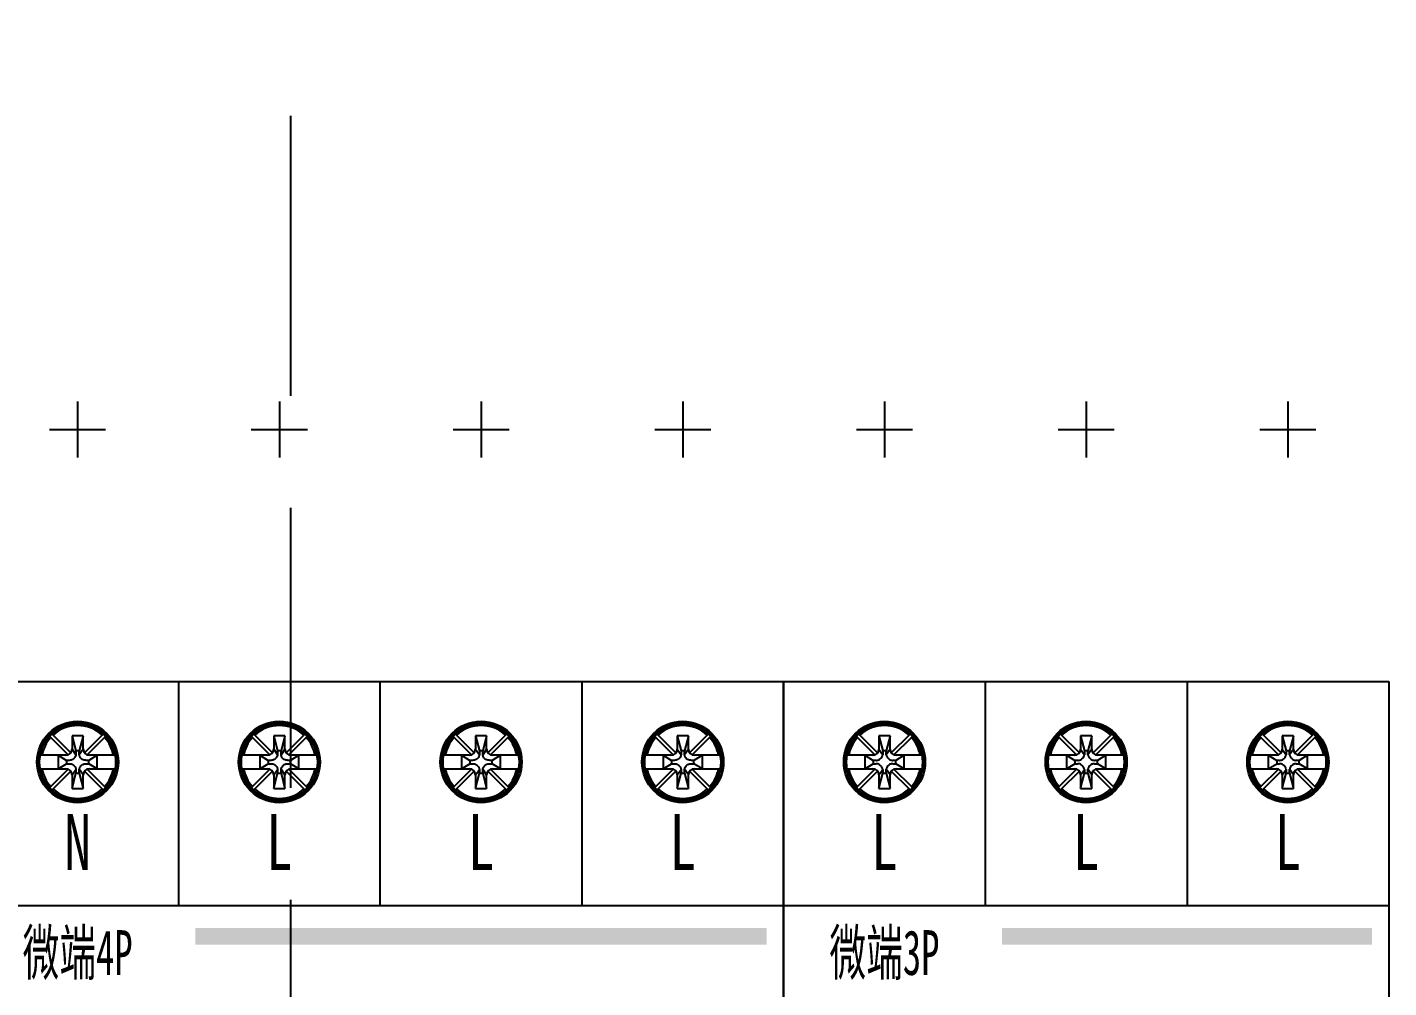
# Model space of a CAD drawing. Extents: x 1408835 to 1409435, y 398681 to 399681.
# Drawn here: x 1409111.3 to 1409232.8, y 398902.7 to 398988.5 of the extents above; entities that cross this region are included whole.
import ezdxf
from ezdxf.enums import TextEntityAlignment as Align

# ---------------------------------------------------------------- set-up
doc = ezdxf.new("R2010")
doc.units = 0
doc.header["$MEASUREMENT"] = 0
doc.linetypes.add('LYJS-XX', pattern=[0.35, 0.25, -0.1])
doc.layers.add('LY-JS-BJ', color=7, linetype='Continuous')
doc.styles.add('LY-SJ-元器件', font='', dxfattribs={"width": 0.6, "height": 4})
doc.styles.get('LY-SJ-元器件').set_extended_font_data('SimSun')

# ---------------------------------------------------------------- blocks, each defined once
blk = doc.blocks.new('微端3P-54mm-2022.1')
h = blk.add_hatch(color=3)
h.dxf.hatch_style = 1
h.paths.add_polyline_path([(52.5, 19), (52.5, 20.5), (19.5, 20.5), (19.5, 19)])
at = {"color": 1}
for p, q in [((9, 67.5), (9, 62.5)), ((27, 67.5), (27, 62.5)), ((45, 67.5), (45, 62.5)), ((6.5, 65), (11.5, 65)), ((24.5, 65), (29.5, 65)), ((42.5, 65), (47.5, 65))]:
    blk.add_line(p, q, dxfattribs=at)
at = {"color": 0}
for p, q in [((0, -42.5), (0, 42.5)), ((0, 42.5), (54, 42.5)), ((18, 42.5), (18, 22.5)), ((36, 42.5), (36, 22.5)), ((54, 42.5), (54, -42.5)), ((0, 22.5), (54, 22.5))]:
    blk.add_line(p, q, dxfattribs=at)
at = {"color": 0, "linetype": 'Continuous', "lineweight": 25}
for p, q in [((6.7, 37.82), (6.49, 37.61)), ((6.81, 37.71), (6.7, 37.82)), ((8.39, 36.13), (6.81, 37.71)), ((11.19, 37.71), (9.61, 36.13)), ((11.3, 37.82), (11.19, 37.71)), ((11.51, 37.61), (11.3, 37.82)), ((24.7, 37.82), (24.49, 37.61)), ((24.81, 37.71), (24.7, 37.82)), ((26.39, 36.13), (24.81, 37.71)), ((29.19, 37.71), (27.61, 36.13)), ((29.3, 37.82), (29.19, 37.71)), ((29.51, 37.61), (29.3, 37.82)), ((42.7, 37.82), (42.49, 37.61)), ((42.81, 37.71), (42.7, 37.82)), ((44.39, 36.13), (42.81, 37.71)), ((47.19, 37.71), (45.61, 36.13)), ((47.3, 37.82), (47.19, 37.71)), ((47.51, 37.61), (47.3, 37.82)), ((6.49, 37.61), (6.6, 37.5)), ((6.6, 37.5), (8.15, 35.95)), ((8.5, 37.66), (8.5, 36.46)), ((8.5, 37.66), (8.85, 36.31)), ((9.5, 37.66), (8.5, 37.66)), ((8.5, 36.46), (8.85, 35.96)), ((9.5, 37.66), (9.15, 36.31)), ((9.5, 36.46), (9.15, 35.96)), ((9.5, 36.46), (9.5, 37.66)), ((9.85, 35.95), (11.4, 37.5)), ((11.4, 37.5), (11.51, 37.61)), ((24.49, 37.61), (24.6, 37.5)), ((24.6, 37.5), (26.15, 35.95)), ((27.5, 37.66), (26.5, 37.66)), ((26.5, 37.66), (26.5, 36.46)), ((26.5, 37.66), (26.85, 36.31)), ((26.5, 36.46), (26.85, 35.96)), ((27.5, 37.66), (27.15, 36.31)), ((27.5, 36.46), (27.15, 35.96)), ((27.5, 36.46), (27.5, 37.66)), ((27.85, 35.95), (29.4, 37.5)), ((29.4, 37.5), (29.51, 37.61)), ((42.49, 37.61), (42.6, 37.5)), ((42.6, 37.5), (44.15, 35.95)), ((44.5, 37.66), (44.85, 36.31)), ((45.5, 37.66), (44.5, 37.66)), ((44.5, 37.66), (44.5, 36.46)), ((44.5, 36.46), (44.85, 35.96)), ((45.5, 37.66), (45.15, 36.31)), ((45.5, 36.46), (45.15, 35.96)), ((45.5, 36.46), (45.5, 37.66)), ((45.85, 35.95), (47.4, 37.5)), ((47.4, 37.5), (47.51, 37.61)), ((7.95, 35.91), (5.59, 35.91)), ((7.25, 35.91), (7.25, 34.71)), ((7.25, 35.91), (8, 35.46)), ((8, 35.46), (8, 35.16)), ((8.25, 35.46), (8, 35.46)), ((9.15, 36.31), (8.85, 36.31)), ((8.85, 36.31), (8.85, 35.96)), ((9.15, 35.96), (9.15, 36.31)), ((10, 35.46), (9.75, 35.46)), ((10.75, 35.91), (10, 35.46)), ((10, 35.16), (10, 35.46)), ((12.42, 35.91), (10.05, 35.91)), ((10.75, 34.71), (10.75, 35.91)), ((25.95, 35.91), (23.59, 35.91)), ((25.25, 35.91), (25.25, 34.71)), ((25.25, 35.91), (26, 35.46)), ((26, 35.46), (26, 35.16)), ((26.25, 35.46), (26, 35.46)), ((26.85, 36.31), (26.85, 35.96)), ((27.15, 36.31), (26.85, 36.31)), ((27.15, 35.96), (27.15, 36.31)), ((28, 35.46), (27.75, 35.46)), ((28.75, 35.91), (28, 35.46)), ((28, 35.16), (28, 35.46)), ((30.42, 35.91), (28.05, 35.91)), ((28.75, 34.71), (28.75, 35.91)), ((43.95, 35.91), (41.59, 35.91)), ((43.25, 35.91), (43.25, 34.71)), ((43.25, 35.91), (44, 35.46)), ((44, 35.46), (44, 35.16)), ((44.25, 35.46), (44, 35.46)), ((44.85, 36.31), (44.85, 35.96)), ((45.15, 36.31), (44.85, 36.31)), ((45.15, 35.96), (45.15, 36.31)), ((46, 35.46), (45.75, 35.46)), ((46.75, 35.91), (46, 35.46)), ((46, 35.16), (46, 35.46)), ((48.42, 35.91), (46.05, 35.91)), ((46.75, 34.71), (46.75, 35.91)), ((5.58, 34.71), (7.95, 34.71)), ((8.15, 34.67), (6.6, 33.12)), ((6.81, 32.91), (8.39, 34.49)), ((7.25, 34.71), (8, 35.16)), ((8, 35.16), (8.25, 35.16)), ((8.5, 34.16), (8.85, 34.65)), ((8.5, 32.96), (8.85, 34.31)), ((8.5, 34.16), (8.5, 32.96)), ((8.85, 34.65), (8.85, 34.31)), ((8.85, 34.31), (9.15, 34.31)), ((9.5, 34.16), (9.15, 34.66)), ((9.15, 34.31), (9.15, 34.66)), ((9.15, 34.31), (9.5, 32.96)), ((9.5, 32.96), (9.5, 34.16)), ((9.61, 34.49), (11.19, 32.91)), ((9.75, 35.16), (10, 35.16)), ((11.4, 33.12), (9.85, 34.67)), ((10.75, 34.71), (10, 35.16)), ((10.05, 34.71), (12.41, 34.71)), ((23.58, 34.71), (25.95, 34.71)), ((26.15, 34.67), (24.6, 33.12)), ((24.81, 32.91), (26.39, 34.49)), ((25.25, 34.71), (26, 35.16)), ((26, 35.16), (26.25, 35.16)), ((26.5, 34.16), (26.85, 34.65)), ((26.5, 32.96), (26.85, 34.31)), ((26.5, 34.16), (26.5, 32.96)), ((26.85, 34.65), (26.85, 34.31)), ((26.85, 34.31), (27.15, 34.31)), ((27.15, 34.31), (27.15, 34.66)), ((27.5, 34.16), (27.15, 34.66)), ((27.15, 34.31), (27.5, 32.96)), ((27.5, 32.96), (27.5, 34.16)), ((27.61, 34.49), (29.19, 32.91)), ((27.75, 35.16), (28, 35.16)), ((29.4, 33.12), (27.85, 34.67)), ((28.75, 34.71), (28, 35.16)), ((28.05, 34.71), (30.41, 34.71)), ((41.58, 34.71), (43.95, 34.71)), ((44.15, 34.67), (42.6, 33.12)), ((42.81, 32.91), (44.39, 34.49)), ((43.25, 34.71), (44, 35.16)), ((44, 35.16), (44.25, 35.16)), ((44.5, 34.16), (44.85, 34.65)), ((44.5, 32.96), (44.85, 34.31)), ((44.5, 34.16), (44.5, 32.96)), ((44.85, 34.65), (44.85, 34.31)), ((44.85, 34.31), (45.15, 34.31)), ((45.15, 34.31), (45.15, 34.66)), ((45.5, 34.16), (45.15, 34.66)), ((45.15, 34.31), (45.5, 32.96)), ((45.5, 32.96), (45.5, 34.16)), ((45.61, 34.49), (47.19, 32.91)), ((45.75, 35.16), (46, 35.16)), ((47.4, 33.12), (45.85, 34.67)), ((46.75, 34.71), (46, 35.16)), ((46.05, 34.71), (48.41, 34.71)), ((6.6, 33.12), (6.49, 33.01)), ((6.49, 33.01), (6.7, 32.8)), ((6.7, 32.8), (6.81, 32.91)), ((8.5, 32.96), (9.5, 32.96)), ((11.19, 32.91), (11.3, 32.8)), ((11.3, 32.8), (11.51, 33.01)), ((11.51, 33.01), (11.4, 33.12)), ((24.6, 33.12), (24.49, 33.01)), ((24.49, 33.01), (24.7, 32.8)), ((24.7, 32.8), (24.81, 32.91)), ((26.5, 32.96), (27.5, 32.96)), ((29.19, 32.91), (29.3, 32.8)), ((29.3, 32.8), (29.51, 33.01)), ((29.51, 33.01), (29.4, 33.12)), ((42.6, 33.12), (42.49, 33.01)), ((42.49, 33.01), (42.7, 32.8)), ((42.7, 32.8), (42.81, 32.91)), ((44.5, 32.96), (45.5, 32.96)), ((47.19, 32.91), (47.3, 32.8)), ((47.3, 32.8), (47.51, 33.01)), ((47.51, 33.01), (47.4, 33.12)), ((9, 31.81), (9, 32.06)), ((27, 31.81), (27, 32.06)), ((45, 31.81), (45, 32.06))]:
    blk.add_line(p, q, dxfattribs=at)
at = {"color": 0}
for centre, radius in [((9, 35.31), 3.64), ((27, 35.31), 3.64), ((45, 35.31), 3.64), ((9, 35.31), 3.39), ((27, 35.31), 3.39), ((45, 35.31), 3.39)]:
    blk.add_circle(centre, radius, dxfattribs=at)
at = {"color": 0, "linetype": 'Continuous', "lineweight": 25}
for centre in [(9, 35.31), (27, 35.31), (45, 35.31)]:
    blk.add_circle(centre, 3.5, dxfattribs=at)
for centre, radius, start, end in [((9, 35.31), 3.25, 47.6454, 132.3546), ((27, 35.31), 3.25, 47.6454, 132.3546), ((45, 35.31), 3.25, 47.6454, 132.3546), ((9, 35.31), 3.25, 137.6454, 169.3613), ((7.95, 36.46), 0.552, 270, 360), ((10.05, 36.46), 0.552, 180, 270), ((9, 35.31), 3.25, 10.6387, 42.3546), ((27, 35.31), 3.25, 137.6454, 169.3613), ((25.95, 36.46), 0.552, 270, 360), ((28.05, 36.46), 0.552, 180, 270), ((27, 35.31), 3.25, 10.6387, 42.3546), ((45, 35.31), 3.25, 137.6454, 169.3613), ((43.95, 36.46), 0.552, 270, 360), ((46.05, 36.46), 0.552, 180, 270), ((45, 35.31), 3.25, 10.6387, 42.3546), ((8.06, 37.76), 2.31, 274.6869, 276.011), ((8.18, 36.73), 1.27, 275.7409, 278.1372), ((8.25, 36.21), 0.747, 278.1332, 282.1859), ((8.31, 35.96), 0.494, 282.0203, 298.836), ((8.23, 36.09), 0.641, 299.0084, 316.9423), ((8.33, 36), 0.506, 316.5183, 337.4465), ((8.03, 36.13), 0.834, 337.6013, 343.0532), ((6.62, 36.56), 2.31, 342.9388, 344.9228), ((11.38, 36.56), 2.31, 195.0773, 196.4013), ((10.39, 36.26), 1.27, 196.1312, 198.5273), ((9.89, 36.09), 0.747, 198.5233, 202.5755), ((9.65, 35.99), 0.49, 202.3673, 217.7617), ((9.77, 36.09), 0.636, 218.1132, 238.5766), ((9.7, 35.97), 0.5, 238.269, 257.922), ((9.77, 36.3), 0.834, 257.9903, 263.442), ((9.94, 37.76), 2.31, 263.3277, 265.3115), ((26.06, 37.76), 2.31, 274.6869, 276.011), ((26.18, 36.73), 1.27, 275.7409, 278.1372), ((26.25, 36.21), 0.747, 278.1332, 282.1859), ((26.31, 35.96), 0.494, 282.0203, 298.836), ((26.23, 36.09), 0.641, 299.0084, 316.9423), ((26.33, 36), 0.506, 316.5183, 337.4465), ((26.03, 36.13), 0.834, 337.6013, 343.0532), ((24.62, 36.56), 2.31, 342.9388, 344.9228), ((29.38, 36.56), 2.31, 195.0773, 196.4013), ((28.39, 36.26), 1.27, 196.1312, 198.5273), ((27.89, 36.09), 0.747, 198.5233, 202.5755), ((27.65, 35.99), 0.49, 202.3673, 217.7617), ((27.77, 36.09), 0.636, 218.1132, 238.5766), ((27.7, 35.97), 0.5, 238.269, 257.922), ((27.77, 36.3), 0.834, 257.9903, 263.442), ((27.94, 37.76), 2.31, 263.3277, 265.3115), ((44.06, 37.76), 2.31, 274.6869, 276.011), ((44.18, 36.73), 1.27, 275.7409, 278.1372), ((44.25, 36.21), 0.747, 278.1332, 282.1859), ((44.31, 35.96), 0.494, 282.0203, 298.836), ((44.23, 36.09), 0.641, 299.0084, 316.9423), ((44.33, 36), 0.506, 316.5183, 337.4465), ((44.03, 36.13), 0.834, 337.6013, 343.0532), ((42.62, 36.56), 2.31, 342.9388, 344.9228), ((47.38, 36.56), 2.31, 195.0773, 196.4013), ((46.39, 36.26), 1.27, 196.1312, 198.5273), ((45.89, 36.09), 0.747, 198.5233, 202.5755), ((45.65, 35.99), 0.49, 202.3673, 217.7617), ((45.77, 36.09), 0.636, 218.1132, 238.5766), ((45.7, 35.97), 0.5, 238.269, 257.922), ((45.77, 36.3), 0.834, 257.9903, 263.442), ((45.94, 37.76), 2.31, 263.3277, 265.3115), ((9, 35.31), 3.25, 190.6387, 222.3546), ((7.95, 34.16), 0.552, 0, 90), ((8.06, 32.85), 2.31, 83.234, 85.2255), ((8.23, 34.32), 0.834, 77.8753, 83.3489), ((8.3, 34.65), 0.5, 58.0737, 77.8061), ((8.23, 34.53), 0.636, 37.8376, 58.3835), ((8.35, 34.62), 0.49, 22.029, 37.4855), ((8.11, 34.52), 0.747, 18.1694, 22.2379), ((7.61, 34.36), 1.27, 15.7681, 18.1735), ((6.61, 34.07), 2.31, 14.7102, 16.0393), ((11.38, 34.06), 2.31, 162.9388, 164.9228), ((9.97, 34.49), 0.834, 157.6013, 163.0532), ((9.67, 34.62), 0.506, 136.5183, 157.4465), ((9.77, 34.53), 0.641, 119.0082, 136.9423), ((9.69, 34.65), 0.494, 102.021, 118.8359), ((10.05, 34.16), 0.552, 90, 180), ((9.75, 34.41), 0.747, 98.1342, 102.1867), ((9.82, 33.89), 1.27, 95.7421, 98.1383), ((9.94, 32.85), 2.31, 94.6881, 96.0122), ((9, 35.31), 3.25, 317.6454, 349.3613), ((27, 35.31), 3.25, 190.6387, 222.3546), ((25.95, 34.16), 0.552, 0, 90), ((26.06, 32.85), 2.31, 83.234, 85.2255), ((26.23, 34.32), 0.834, 77.8753, 83.3489), ((26.3, 34.65), 0.5, 58.0737, 77.8061), ((26.23, 34.53), 0.636, 37.8376, 58.3835), ((26.35, 34.62), 0.49, 22.029, 37.4855), ((26.11, 34.52), 0.747, 18.1694, 22.2379), ((25.61, 34.36), 1.27, 15.7681, 18.1735), ((24.61, 34.07), 2.31, 14.7102, 16.0393), ((29.38, 34.06), 2.31, 162.9388, 164.9228), ((27.97, 34.49), 0.834, 157.6013, 163.0532), ((27.67, 34.62), 0.506, 136.5183, 157.4465), ((27.77, 34.53), 0.641, 119.0082, 136.9423), ((27.69, 34.65), 0.494, 102.021, 118.8359), ((28.05, 34.16), 0.552, 90, 180), ((27.75, 34.41), 0.747, 98.1342, 102.1867), ((27.82, 33.89), 1.27, 95.7421, 98.1383), ((27.94, 32.85), 2.31, 94.6881, 96.0122), ((27, 35.31), 3.25, 317.6454, 349.3613), ((45, 35.31), 3.25, 190.6387, 222.3546), ((43.95, 34.16), 0.552, 0, 90), ((44.06, 32.85), 2.31, 83.234, 85.2255), ((44.23, 34.32), 0.834, 77.8753, 83.3489), ((44.3, 34.65), 0.5, 58.0737, 77.8061), ((44.23, 34.53), 0.636, 37.8376, 58.3835), ((44.35, 34.62), 0.49, 22.029, 37.4855), ((44.11, 34.52), 0.747, 18.1694, 22.2379), ((43.61, 34.36), 1.27, 15.7681, 18.1735), ((42.61, 34.07), 2.31, 14.7102, 16.0393), ((47.38, 34.06), 2.31, 162.9388, 164.9228), ((45.97, 34.49), 0.834, 157.6013, 163.0532), ((45.67, 34.62), 0.506, 136.5183, 157.4465), ((45.77, 34.53), 0.641, 119.0082, 136.9423), ((45.69, 34.65), 0.494, 102.021, 118.8359), ((46.05, 34.16), 0.552, 90, 180), ((45.75, 34.41), 0.747, 98.1342, 102.1867), ((45.82, 33.89), 1.27, 95.7421, 98.1383), ((45.94, 32.85), 2.31, 94.6881, 96.0122), ((45, 35.31), 3.25, 317.6454, 349.3613), ((9, 35.31), 3.25, 227.6454, 312.3546), ((27, 35.31), 3.25, 227.6454, 312.3546), ((45, 35.31), 3.25, 227.6454, 312.3546)]:
    blk.add_arc(centre, radius, start, end, dxfattribs=at)
at = {"color": 0, "style": 'LY-SJ-元器件', "width": 0.7}
for p in [(9, 28.16), (27, 28.16), (45, 28.16)]:
    blk.add_text('L', height=5, dxfattribs=at).set_placement(p, align=Align.MIDDLE)
at = {"color": 1, "style": 'LY-SJ-元器件', "width": 0.6}
blk.add_text('微端3P', height=4, dxfattribs=at).set_placement((9, 18.37), align=Align.MIDDLE)
blk = doc.blocks.new('微端4P-72mm-2022.1')
h = blk.add_hatch(color=3)
h.dxf.hatch_style = 1
h.paths.add_polyline_path([(70.5, 19), (70.5, 20.5), (19.5, 20.5), (19.5, 19)])
at = {"color": 1}
for p, q in [((9, 67.5), (9, 62.5)), ((27, 67.5), (27, 62.5)), ((45, 67.5), (45, 62.5)), ((63, 67.5), (63, 62.5)), ((6.5, 65), (11.5, 65)), ((24.5, 65), (29.5, 65)), ((42.5, 65), (47.5, 65)), ((60.5, 65), (65.5, 65))]:
    blk.add_line(p, q, dxfattribs=at)
at = {"color": 0}
for p, q in [((0, 42.5), (72, 42.5)), ((18, 42.5), (18, 22.5)), ((36, 22.5), (36, 42.5)), ((54, 42.5), (54, 22.5)), ((72, 42.5), (72, -42.5)), ((0, 22.5), (72, 22.5))]:
    blk.add_line(p, q, dxfattribs=at)
at = {"color": 0, "linetype": 'Continuous', "lineweight": 25}
for p, q in [((6.7, 37.82), (6.49, 37.61)), ((6.81, 37.71), (6.7, 37.82)), ((8.39, 36.13), (6.81, 37.71)), ((11.19, 37.71), (9.61, 36.13)), ((11.3, 37.82), (11.19, 37.71)), ((11.51, 37.61), (11.3, 37.82)), ((24.7, 37.82), (24.49, 37.61)), ((24.81, 37.71), (24.7, 37.82)), ((26.39, 36.13), (24.81, 37.71)), ((29.19, 37.71), (27.61, 36.13)), ((29.3, 37.82), (29.19, 37.71)), ((29.51, 37.61), (29.3, 37.82)), ((42.7, 37.82), (42.49, 37.61)), ((42.81, 37.71), (42.7, 37.82)), ((44.39, 36.13), (42.81, 37.71)), ((47.19, 37.71), (45.61, 36.13)), ((47.3, 37.82), (47.19, 37.71)), ((47.51, 37.61), (47.3, 37.82)), ((60.7, 37.82), (60.49, 37.61)), ((60.81, 37.71), (60.7, 37.82)), ((62.39, 36.13), (60.81, 37.71)), ((65.19, 37.71), (63.61, 36.13)), ((65.3, 37.82), (65.19, 37.71)), ((65.51, 37.61), (65.3, 37.82)), ((6.49, 37.61), (6.6, 37.5)), ((6.6, 37.5), (8.15, 35.95)), ((9.5, 37.66), (8.5, 37.66)), ((8.5, 37.66), (8.5, 36.46)), ((8.5, 37.66), (8.85, 36.31)), ((8.5, 36.46), (8.85, 35.96)), ((9.5, 37.66), (9.15, 36.31)), ((9.5, 36.46), (9.15, 35.96)), ((9.5, 36.46), (9.5, 37.66)), ((9.85, 35.95), (11.4, 37.5)), ((11.4, 37.5), (11.51, 37.61)), ((24.49, 37.61), (24.6, 37.5)), ((24.6, 37.5), (26.15, 35.95)), ((26.5, 37.66), (26.5, 36.46)), ((27.5, 37.66), (26.5, 37.66)), ((26.5, 37.66), (26.85, 36.31)), ((26.5, 36.46), (26.85, 35.96)), ((27.5, 37.66), (27.15, 36.31)), ((27.5, 36.46), (27.15, 35.96)), ((27.5, 36.46), (27.5, 37.66)), ((27.85, 35.95), (29.4, 37.5)), ((29.4, 37.5), (29.51, 37.61)), ((42.49, 37.61), (42.6, 37.5)), ((42.6, 37.5), (44.15, 35.95)), ((44.5, 37.66), (44.5, 36.46)), ((45.5, 37.66), (44.5, 37.66)), ((44.5, 37.66), (44.85, 36.31)), ((44.5, 36.46), (44.85, 35.96)), ((45.5, 37.66), (45.15, 36.31)), ((45.5, 36.46), (45.15, 35.96)), ((45.5, 36.46), (45.5, 37.66)), ((45.85, 35.95), (47.4, 37.5)), ((47.4, 37.5), (47.51, 37.61)), ((60.49, 37.61), (60.6, 37.5)), ((60.6, 37.5), (62.15, 35.95)), ((62.5, 37.66), (62.5, 36.46)), ((62.5, 37.66), (62.85, 36.31)), ((63.5, 37.66), (62.5, 37.66)), ((62.5, 36.46), (62.85, 35.96)), ((63.5, 37.66), (63.15, 36.31)), ((63.5, 36.46), (63.15, 35.96)), ((63.5, 36.46), (63.5, 37.66)), ((63.85, 35.95), (65.4, 37.5)), ((65.4, 37.5), (65.51, 37.61)), ((7.95, 35.91), (5.59, 35.91)), ((7.25, 35.91), (7.25, 34.71)), ((7.25, 35.91), (8, 35.46)), ((8, 35.46), (8, 35.16)), ((8.25, 35.46), (8, 35.46)), ((9.15, 36.31), (8.85, 36.31)), ((8.85, 36.31), (8.85, 35.96)), ((9.15, 35.96), (9.15, 36.31)), ((10, 35.46), (9.75, 35.46)), ((10.75, 35.91), (10, 35.46)), ((10, 35.16), (10, 35.46)), ((12.42, 35.91), (10.05, 35.91)), ((10.75, 34.71), (10.75, 35.91)), ((25.95, 35.91), (23.59, 35.91)), ((25.25, 35.91), (25.25, 34.71)), ((25.25, 35.91), (26, 35.46)), ((26, 35.46), (26, 35.16)), ((26.25, 35.46), (26, 35.46)), ((27.15, 36.31), (26.85, 36.31)), ((26.85, 36.31), (26.85, 35.96)), ((27.15, 35.96), (27.15, 36.31)), ((28, 35.46), (27.75, 35.46)), ((28.75, 35.91), (28, 35.46)), ((28, 35.16), (28, 35.46)), ((30.42, 35.91), (28.05, 35.91)), ((28.75, 34.71), (28.75, 35.91)), ((43.95, 35.91), (41.59, 35.91)), ((43.25, 35.91), (43.25, 34.71)), ((43.25, 35.91), (44, 35.46)), ((44, 35.46), (44, 35.16)), ((44.25, 35.46), (44, 35.46)), ((44.85, 36.31), (44.85, 35.96)), ((45.15, 36.31), (44.85, 36.31)), ((45.15, 35.96), (45.15, 36.31)), ((46, 35.46), (45.75, 35.46)), ((46.75, 35.91), (46, 35.46)), ((46, 35.16), (46, 35.46)), ((48.42, 35.91), (46.05, 35.91)), ((46.75, 34.71), (46.75, 35.91)), ((61.95, 35.91), (59.59, 35.91)), ((61.25, 35.91), (61.25, 34.71)), ((61.25, 35.91), (62, 35.46)), ((62, 35.46), (62, 35.16)), ((62.25, 35.46), (62, 35.46)), ((62.85, 36.31), (62.85, 35.96)), ((63.15, 36.31), (62.85, 36.31)), ((63.15, 35.96), (63.15, 36.31)), ((64, 35.46), (63.75, 35.46)), ((64.75, 35.91), (64, 35.46)), ((64, 35.16), (64, 35.46)), ((66.42, 35.91), (64.05, 35.91)), ((64.75, 34.71), (64.75, 35.91)), ((5.58, 34.71), (7.95, 34.71)), ((8.15, 34.67), (6.6, 33.12)), ((6.81, 32.91), (8.39, 34.49)), ((7.25, 34.71), (8, 35.16)), ((8, 35.16), (8.25, 35.16)), ((8.5, 34.16), (8.85, 34.65)), ((8.5, 32.96), (8.85, 34.31)), ((8.5, 34.16), (8.5, 32.96)), ((8.85, 34.65), (8.85, 34.31)), ((8.85, 34.31), (9.15, 34.31)), ((9.15, 34.31), (9.15, 34.66)), ((9.5, 34.16), (9.15, 34.66)), ((9.15, 34.31), (9.5, 32.96)), ((9.5, 32.96), (9.5, 34.16)), ((9.61, 34.49), (11.19, 32.91)), ((9.75, 35.16), (10, 35.16)), ((11.4, 33.12), (9.85, 34.67)), ((10.75, 34.71), (10, 35.16)), ((10.05, 34.71), (12.41, 34.71)), ((23.58, 34.71), (25.95, 34.71)), ((26.15, 34.67), (24.6, 33.12)), ((24.81, 32.91), (26.39, 34.49)), ((25.25, 34.71), (26, 35.16)), ((26, 35.16), (26.25, 35.16)), ((26.5, 34.16), (26.85, 34.65)), ((26.5, 32.96), (26.85, 34.31)), ((26.5, 34.16), (26.5, 32.96)), ((26.85, 34.65), (26.85, 34.31)), ((26.85, 34.31), (27.15, 34.31)), ((27.15, 34.31), (27.15, 34.66)), ((27.5, 34.16), (27.15, 34.66)), ((27.15, 34.31), (27.5, 32.96)), ((27.5, 32.96), (27.5, 34.16)), ((27.61, 34.49), (29.19, 32.91)), ((27.75, 35.16), (28, 35.16)), ((29.4, 33.12), (27.85, 34.67)), ((28.75, 34.71), (28, 35.16)), ((28.05, 34.71), (30.41, 34.71)), ((41.58, 34.71), (43.95, 34.71)), ((44.15, 34.67), (42.6, 33.12)), ((42.81, 32.91), (44.39, 34.49)), ((43.25, 34.71), (44, 35.16)), ((44, 35.16), (44.25, 35.16)), ((44.5, 34.16), (44.85, 34.65)), ((44.5, 32.96), (44.85, 34.31)), ((44.5, 34.16), (44.5, 32.96)), ((44.85, 34.65), (44.85, 34.31)), ((44.85, 34.31), (45.15, 34.31)), ((45.15, 34.31), (45.15, 34.66)), ((45.5, 34.16), (45.15, 34.66)), ((45.15, 34.31), (45.5, 32.96)), ((45.5, 32.96), (45.5, 34.16)), ((45.61, 34.49), (47.19, 32.91)), ((45.75, 35.16), (46, 35.16)), ((47.4, 33.12), (45.85, 34.67)), ((46.75, 34.71), (46, 35.16)), ((46.05, 34.71), (48.41, 34.71)), ((59.58, 34.71), (61.95, 34.71)), ((62.15, 34.67), (60.6, 33.12)), ((60.81, 32.91), (62.39, 34.49)), ((61.25, 34.71), (62, 35.16)), ((62, 35.16), (62.25, 35.16)), ((62.5, 34.16), (62.85, 34.65)), ((62.5, 32.96), (62.85, 34.31)), ((62.5, 34.16), (62.5, 32.96)), ((62.85, 34.65), (62.85, 34.31)), ((62.85, 34.31), (63.15, 34.31)), ((63.15, 34.31), (63.15, 34.66)), ((63.5, 34.16), (63.15, 34.66)), ((63.15, 34.31), (63.5, 32.96)), ((63.5, 32.96), (63.5, 34.16)), ((63.61, 34.49), (65.19, 32.91)), ((63.75, 35.16), (64, 35.16)), ((65.4, 33.12), (63.85, 34.67)), ((64.75, 34.71), (64, 35.16)), ((64.05, 34.71), (66.41, 34.71)), ((6.6, 33.12), (6.49, 33.01)), ((6.49, 33.01), (6.7, 32.8)), ((6.7, 32.8), (6.81, 32.91)), ((8.5, 32.96), (9.5, 32.96)), ((11.19, 32.91), (11.3, 32.8)), ((11.3, 32.8), (11.51, 33.01)), ((11.51, 33.01), (11.4, 33.12)), ((24.6, 33.12), (24.49, 33.01)), ((24.49, 33.01), (24.7, 32.8)), ((24.7, 32.8), (24.81, 32.91)), ((26.5, 32.96), (27.5, 32.96)), ((29.19, 32.91), (29.3, 32.8)), ((29.3, 32.8), (29.51, 33.01)), ((29.51, 33.01), (29.4, 33.12)), ((42.6, 33.12), (42.49, 33.01)), ((42.49, 33.01), (42.7, 32.8)), ((42.7, 32.8), (42.81, 32.91)), ((44.5, 32.96), (45.5, 32.96)), ((47.19, 32.91), (47.3, 32.8)), ((47.3, 32.8), (47.51, 33.01)), ((47.51, 33.01), (47.4, 33.12)), ((60.6, 33.12), (60.49, 33.01)), ((60.49, 33.01), (60.7, 32.8)), ((60.7, 32.8), (60.81, 32.91)), ((62.5, 32.96), (63.5, 32.96)), ((65.19, 32.91), (65.3, 32.8)), ((65.3, 32.8), (65.51, 33.01)), ((65.51, 33.01), (65.4, 33.12)), ((9, 31.81), (9, 32.06)), ((27, 31.81), (27, 32.06)), ((45, 31.81), (45, 32.06)), ((63, 31.81), (63, 32.06))]:
    blk.add_line(p, q, dxfattribs=at)
for points in [[(8.85, 35.96, -0.008657), (8.83, 35.88, -0.023793), (8.8, 35.81, -0.091571), (8.7, 35.65, -0.078411), (8.54, 35.53, -0.073505), (8.41, 35.48, -0.017685), (8.36, 35.47, -0.010456), (8.3, 35.46, -0.005778), (8.25, 35.46)], [(9.75, 35.46, -0.008656), (9.67, 35.47, -0.023792), (9.59, 35.48, -0.085963), (9.43, 35.54, -0.089526), (9.26, 35.69, -0.067272), (9.2, 35.81, -0.017683), (9.18, 35.86, -0.010455), (9.16, 35.91, -0.005777), (9.15, 35.96)], [(26.85, 35.96, -0.008657), (26.83, 35.88, -0.023793), (26.8, 35.81, -0.091571), (26.7, 35.65, -0.078411), (26.54, 35.53, -0.073505), (26.41, 35.48, -0.017685), (26.36, 35.47, -0.010456), (26.3, 35.46, -0.005778), (26.25, 35.46)], [(27.75, 35.46, -0.008656), (27.67, 35.47, -0.023792), (27.59, 35.48, -0.085963), (27.43, 35.54, -0.089526), (27.26, 35.69, -0.067272), (27.2, 35.81, -0.017683), (27.18, 35.86, -0.010455), (27.16, 35.91, -0.005777), (27.15, 35.96)], [(44.85, 35.96, -0.008657), (44.83, 35.88, -0.023793), (44.8, 35.81, -0.091571), (44.7, 35.65, -0.078411), (44.54, 35.53, -0.073505), (44.41, 35.48, -0.017685), (44.36, 35.47, -0.010456), (44.3, 35.46, -0.005778), (44.25, 35.46)], [(45.75, 35.46, -0.008656), (45.67, 35.47, -0.023792), (45.59, 35.48, -0.085963), (45.43, 35.54, -0.089526), (45.26, 35.69, -0.067272), (45.2, 35.81, -0.017683), (45.18, 35.86, -0.010455), (45.16, 35.91, -0.005777), (45.15, 35.96)], [(62.85, 35.96, -0.008657), (62.83, 35.88, -0.023793), (62.8, 35.81, -0.091571), (62.7, 35.65, -0.078411), (62.54, 35.53, -0.073505), (62.41, 35.48, -0.017685), (62.36, 35.47, -0.010456), (62.3, 35.46, -0.005778), (62.25, 35.46)], [(63.75, 35.46, -0.008656), (63.67, 35.47, -0.023792), (63.59, 35.48, -0.085963), (63.43, 35.54, -0.089526), (63.26, 35.69, -0.067272), (63.2, 35.81, -0.017683), (63.18, 35.86, -0.010455), (63.16, 35.91, -0.005777), (63.15, 35.96)], [(8.25, 35.16, -0.00869), (8.33, 35.15, -0.023887), (8.41, 35.14, -0.086312), (8.57, 35.07, -0.089889), (8.74, 34.92, -0.067544), (8.8, 34.81, -0.017754), (8.82, 34.76, -0.010496), (8.84, 34.71, -0.005799), (8.85, 34.65)], [(9.15, 34.66, -0.008657), (9.17, 34.74, -0.023793), (9.2, 34.81, -0.091571), (9.3, 34.96, -0.078412), (9.46, 35.09, -0.073501), (9.59, 35.14, -0.017684), (9.64, 35.15, -0.010456), (9.7, 35.15, -0.005777), (9.75, 35.16)], [(26.25, 35.16, -0.00869), (26.33, 35.15, -0.023887), (26.41, 35.14, -0.086312), (26.57, 35.07, -0.089889), (26.74, 34.92, -0.067544), (26.8, 34.81, -0.017754), (26.82, 34.76, -0.010496), (26.84, 34.71, -0.005799), (26.85, 34.65)], [(27.15, 34.66, -0.008657), (27.17, 34.74, -0.023793), (27.2, 34.81, -0.091571), (27.3, 34.96, -0.078412), (27.46, 35.09, -0.073501), (27.59, 35.14, -0.017684), (27.64, 35.15, -0.010456), (27.7, 35.15, -0.005777), (27.75, 35.16)], [(44.25, 35.16, -0.00869), (44.33, 35.15, -0.023887), (44.41, 35.14, -0.086312), (44.57, 35.07, -0.089889), (44.74, 34.92, -0.067544), (44.8, 34.81, -0.017754), (44.82, 34.76, -0.010496), (44.84, 34.71, -0.005799), (44.85, 34.65)], [(45.15, 34.66, -0.008657), (45.17, 34.74, -0.023793), (45.2, 34.81, -0.091571), (45.3, 34.96, -0.078412), (45.46, 35.09, -0.073501), (45.59, 35.14, -0.017684), (45.64, 35.15, -0.010456), (45.7, 35.15, -0.005777), (45.75, 35.16)], [(62.25, 35.16, -0.00869), (62.33, 35.15, -0.023887), (62.41, 35.14, -0.086312), (62.57, 35.07, -0.089889), (62.74, 34.92, -0.067544), (62.8, 34.81, -0.017754), (62.82, 34.76, -0.010496), (62.84, 34.71, -0.005799), (62.85, 34.65)], [(63.15, 34.66, -0.008657), (63.17, 34.74, -0.023793), (63.2, 34.81, -0.091571), (63.3, 34.96, -0.078412), (63.46, 35.09, -0.073501), (63.59, 35.14, -0.017684), (63.64, 35.15, -0.010456), (63.7, 35.15, -0.005777), (63.75, 35.16)]]:
    blk.add_lwpolyline(points, format="xyb", dxfattribs=at)
at = {"color": 0}
for centre, radius in [((9, 35.31), 3.64), ((27, 35.31), 3.64), ((45, 35.31), 3.64), ((63, 35.31), 3.64), ((9, 35.31), 3.39), ((27, 35.31), 3.39), ((45, 35.31), 3.39), ((63, 35.31), 3.39)]:
    blk.add_circle(centre, radius, dxfattribs=at)
at = {"color": 0, "linetype": 'Continuous', "lineweight": 25}
for centre in [(9, 35.31), (27, 35.31), (45, 35.31), (63, 35.31)]:
    blk.add_circle(centre, 3.5, dxfattribs=at)
for centre, radius, start, end in [((9, 35.31), 3.25, 47.6454, 132.3546), ((27, 35.31), 3.25, 47.6454, 132.3546), ((45, 35.31), 3.25, 47.6454, 132.3546), ((63, 35.31), 3.25, 47.6454, 132.3546), ((9, 35.31), 3.25, 137.6454, 169.3613), ((7.95, 36.46), 0.552, 270, 360), ((10.05, 36.46), 0.552, 180, 270), ((9, 35.31), 3.25, 10.6387, 42.3546), ((27, 35.31), 3.25, 137.6454, 169.3613), ((25.95, 36.46), 0.552, 270, 360), ((28.05, 36.46), 0.552, 180, 270), ((27, 35.31), 3.25, 10.6387, 42.3546), ((45, 35.31), 3.25, 137.6454, 169.3613), ((43.95, 36.46), 0.552, 270, 360), ((46.05, 36.46), 0.552, 180, 270), ((45, 35.31), 3.25, 10.6387, 42.3546), ((63, 35.31), 3.25, 137.6454, 169.3613), ((61.95, 36.46), 0.552, 270, 360), ((64.05, 36.46), 0.552, 180, 270), ((63, 35.31), 3.25, 10.6387, 42.3546), ((9, 35.31), 3.25, 190.6387, 222.3546), ((7.95, 34.16), 0.552, 0, 90), ((10.05, 34.16), 0.552, 90, 180), ((9, 35.31), 3.25, 317.6454, 349.3613), ((27, 35.31), 3.25, 190.6387, 222.3546), ((25.95, 34.16), 0.552, 0, 90), ((28.05, 34.16), 0.552, 90, 180), ((27, 35.31), 3.25, 317.6454, 349.3613), ((45, 35.31), 3.25, 190.6387, 222.3546), ((43.95, 34.16), 0.552, 0, 90), ((46.05, 34.16), 0.552, 90, 180), ((45, 35.31), 3.25, 317.6454, 349.3613), ((63, 35.31), 3.25, 190.6387, 222.3546), ((61.95, 34.16), 0.552, 0, 90), ((64.05, 34.16), 0.552, 90, 180), ((63, 35.31), 3.25, 317.6454, 349.3613), ((9, 35.31), 3.25, 227.6454, 312.3546), ((27, 35.31), 3.25, 227.6454, 312.3546), ((45, 35.31), 3.25, 227.6454, 312.3546), ((63, 35.31), 3.25, 227.6454, 312.3546)]:
    blk.add_arc(centre, radius, start, end, dxfattribs=at)
at = {"color": 0, "style": 'LY-SJ-元器件', "width": 0.7}
for s, p in [('N', (9, 28.16)), ('L', (27, 28.16)), ('L', (45, 28.16)), ('L', (63, 28.16))]:
    blk.add_text(s, height=5, dxfattribs=at).set_placement(p, align=Align.MIDDLE)
at = {"color": 1, "style": 'LY-SJ-元器件', "width": 0.6}
blk.add_text('微端4P', height=4, dxfattribs=at).set_placement((9, 18.37), align=Align.MIDDLE)

msp = doc.modelspace()

# ---------------------------------------------------------------- linework, layer by layer
at = {"layer": 'LY-JS-BJ', "color": 6, "linetype": 'LYJS-XX', "ltscale": 100}
msp.add_line((1409134.75, 399680.57), (1409134.75, 398680.57), dxfattribs=at)

# ---------------------------------------------------------------- block references
at = {"color": 6}
for name, p in [('微端4P-72mm-2022.1', (1409106.75, 398887.57)), ('微端3P-54mm-2022.1', (1409178.75, 398887.57))]:
    msp.add_blockref(name, p, dxfattribs=at)

doc.saveas('drawing.dxf')
